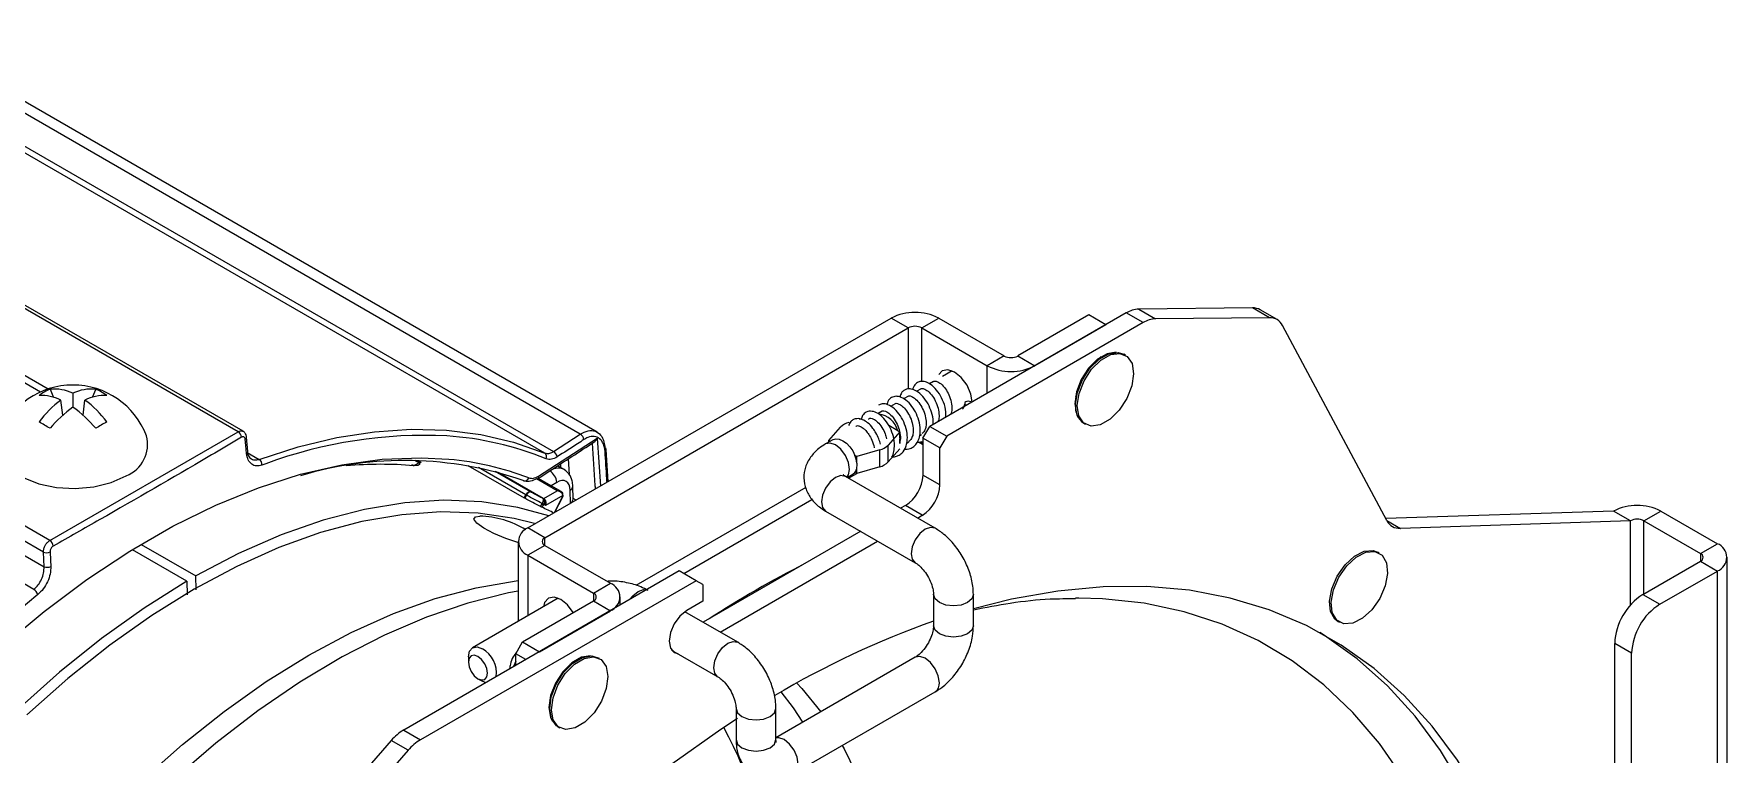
# Model space of a CAD drawing. Extents: x 16.5 to 113.1, y 4.4 to 84.5.
# Drawn here: x 30.79 to 36.09, y 65.28 to 67.53 of the extents above; entities that cross this region are included whole.
import ezdxf

# ---------------------------------------------------------------- set-up
doc = ezdxf.new("R2010")
doc.units = 0
doc.header["$MEASUREMENT"] = 0
doc.layers.add('OBJECT', color=7, linetype='CONTINUOUS')

msp = doc.modelspace()

# ---------------------------------------------------------------- linework, layer by layer
at = {"layer": 'OBJECT'}
for p, q in [((31.4296, 66.2868), (28.3007, 68.0931)), ((31.4448, 66.2882), (28.3394, 68.0809)), ((32.5543, 66.2857), (29.6306, 67.9735)), ((32.5014, 66.2793), (29.6342, 67.9346)), ((32.3902, 66.22), (29.6191, 67.8197)), ((29.6477, 67.8239), (32.4176, 66.2249)), ((30.8394, 65.9461), (27.7106, 67.7524)), ((30.819, 65.9096), (27.7793, 67.6643)), ((27.8418, 67.5839), (30.8212, 65.8639)), ((30.7893, 65.7927), (27.8061, 67.5149)), ((30.8096, 66.4111), (29.2736, 67.2978)), ((29.2842, 67.3159), (30.8345, 66.4209)), ((32.3375, 65.9855), (33.476, 66.6427)), ((33.529, 66.6121), (33.476, 66.6427)), ((33.5714, 66.6121), (33.6245, 66.6427)), ((34.2124, 66.6592), (33.5965, 66.3037)), ((33.6245, 66.6427), (33.8299, 66.5241)), ((34.095, 66.6527), (33.8723, 66.5241)), ((34.1481, 66.6221), (34.095, 66.6527)), ((34.2653, 66.6286), (34.2124, 66.6592)), ((34.6082, 66.6748), (34.2514, 66.6712)), ((34.2514, 66.6712), (34.3043, 66.6406)), ((34.6612, 66.6442), (34.3043, 66.6406)), ((34.6612, 66.6442), (34.6082, 66.6748)), ((34.6847, 66.6384), (34.6317, 66.669)), ((32.3906, 65.9548), (33.529, 66.6121)), ((33.529, 66.6121), (33.529, 66.4201)), ((33.5714, 66.6121), (33.7768, 66.4935)), ((33.5714, 66.4441), (33.5714, 66.6121)), ((34.2653, 66.6286), (33.6495, 66.2731)), ((34.1481, 66.6221), (33.9253, 66.4935)), ((35.029, 66.0084), (34.7021, 66.6198)), ((33.8299, 66.5241), (33.7768, 66.4935)), ((33.7768, 66.4077), (33.7768, 66.4935)), ((33.8723, 66.5241), (33.9253, 66.4935)), ((34.1188, 66.507), (34.116, 66.5086)), ((34.1191, 66.5113), (34.1216, 66.5094)), ((34.2095, 66.5268), (34.2042, 66.5299)), ((33.6082, 66.4438), (33.5954, 66.4364)), ((33.6664, 66.4774), (33.636, 66.4598)), ((30.8399, 66.42), (30.8508, 66.3945)), ((30.8798, 66.3386), (30.8738, 66.3856)), ((30.9116, 66.4075), (30.9116, 66.3638)), ((30.9434, 66.3386), (30.9495, 66.3856)), ((30.9834, 66.42), (30.9725, 66.3945)), ((33.4876, 66.3741), (33.4738, 66.3662)), ((33.5297, 66.3985), (33.5144, 66.3896)), ((33.567, 66.42), (33.5557, 66.4134)), ((34.0556, 66.3951), (34.0527, 66.3963)), ((34.0535, 66.4004), (34.0563, 66.3987)), ((33.3766, 66.3261), (33.3827, 66.3279)), ((33.4477, 66.3511), (33.4345, 66.3435)), ((33.7092, 66.3715), (33.712, 66.3703)), ((30.8394, 65.9461), (31.4296, 66.2868)), ((31.4601, 66.2252), (31.4559, 66.2697)), ((32.4176, 66.2249), (32.5014, 66.2793)), ((33.2801, 66.2598), (33.3169, 66.3011)), ((33.5025, 66.2865), (33.4662, 66.2451)), ((33.4964, 66.29), (33.4682, 66.3063)), ((33.4964, 66.29), (33.5025, 66.2865)), ((33.5025, 66.2664), (33.5025, 66.2865)), ((33.5659, 66.275), (33.5703, 66.2776)), ((33.5753, 66.2669), (33.5965, 66.3037)), ((33.5965, 66.3037), (33.6495, 66.2731)), ((33.6495, 66.2731), (33.6283, 66.2363)), ((34.0792, 66.3133), (34.0845, 66.3103)), ((31.4581, 66.2217), (31.4953, 66.2002)), ((32.3709, 66.1474), (32.5545, 66.2664)), ((32.5545, 66.2664), (32.5644, 66.1164)), ((32.5889, 66.1306), (32.5826, 66.2311)), ((33.293, 66.2618), (33.2701, 66.2486)), ((33.2848, 66.2571), (33.2801, 66.2598)), ((33.2801, 66.2544), (33.2801, 66.2598)), ((33.4398, 66.2299), (33.3681, 66.2089)), ((33.4398, 66.1768), (33.4398, 66.2299)), ((33.4662, 66.1921), (33.4662, 66.2451)), ((33.5025, 66.2334), (33.4662, 66.1921)), ((33.5025, 66.2507), (33.5025, 66.2535)), ((33.5245, 66.2511), (33.5309, 66.2548)), ((33.5583, 66.2563), (33.5753, 66.2465)), ((33.5714, 66.2487), (33.5714, 66.256)), ((33.6283, 66.2363), (33.5753, 66.2669)), ((33.5753, 66.2669), (33.5753, 66.151)), ((33.6283, 66.1204), (33.6283, 66.2363)), ((31.5157, 66.1863), (31.5041, 66.1821)), ((31.9791, 66.1801), (31.9959, 66.1889)), ((31.9959, 66.1889), (31.9829, 66.1964)), ((31.9931, 66.1962), (32.0029, 66.1905)), ((32.1491, 66.1814), (32.3258, 66.0794)), ((32.3313, 66.089), (32.1822, 66.175)), ((32.2333, 66.1628), (32.3439, 66.099)), ((32.4002, 66.1606), (32.4058, 66.1639)), ((32.4503, 66.1687), (32.4304, 66.1802)), ((32.441, 66.174), (32.4402, 66.1866)), ((32.4637, 66.2018), (32.4669, 66.1525)), ((33.3681, 66.2089), (33.362, 66.2124)), ((33.3681, 66.1888), (33.3681, 66.2089)), ((33.4398, 66.1768), (33.3681, 66.1559)), ((33.3681, 66.1559), (33.3681, 66.176)), ((32.3829, 66.0781), (32.2386, 66.1614)), ((32.2442, 66.1598), (32.3852, 66.0784)), ((32.429, 66.1016), (32.3644, 66.1388)), ((32.4415, 66.0994), (32.3826, 66.1334)), ((32.4275, 66.1281), (32.41, 66.1175)), ((32.479, 66.0766), (32.4782, 66.1156)), ((33.2078, 66.1123), (32.6757, 65.8051)), ((33.3326, 66.1465), (33.3319, 66.1469)), ((33.6136, 65.9843), (33.3326, 66.1465)), ((33.3379, 66.1434), (33.3555, 66.1536)), ((33.3423, 66.1409), (33.3682, 66.1559)), ((33.3555, 66.1536), (33.362, 66.1594)), ((33.3681, 66.1559), (33.362, 66.1594)), ((33.6283, 66.1204), (33.5753, 66.151)), ((32.3258, 66.0794), (32.3312, 66.0889)), ((32.3334, 66.0877), (32.3279, 66.0782)), ((32.3312, 66.0889), (32.3313, 66.089)), ((32.3334, 66.0878), (32.3334, 66.0877)), ((32.3769, 66.0521), (32.3821, 66.061)), ((32.386, 66.0587), (32.381, 66.05)), ((32.3821, 66.061), (32.3823, 66.0614)), ((32.3847, 66.077), (32.3829, 66.0781)), ((32.3852, 66.0784), (32.387, 66.0773)), ((32.3864, 66.0594), (32.386, 66.0587)), ((32.387, 66.0773), (32.429, 66.1016)), ((32.387, 66.0773), (32.3883, 66.0765)), ((32.4466, 66.0873), (32.3923, 66.0559)), ((32.4206, 66.0334), (32.445, 66.0811)), ((32.4221, 66.0343), (32.4459, 66.0808)), ((32.4708, 66.0624), (32.4699, 66.1036)), ((32.4745, 66.0645), (32.4737, 66.065)), ((32.4882, 66.0724), (32.479, 66.0777)), ((32.8255, 65.8426), (33.2274, 66.0746)), ((33.2701, 66.0383), (33.5511, 65.876)), ((33.5202, 66.0554), (33.5052, 66.0468)), ((33.5731, 66.0249), (33.5202, 66.0554)), ((33.5582, 66.0162), (33.5731, 66.0249)), ((35.7391, 66.0381), (35.0255, 66.0148)), ((35.029, 66.0084), (35.0712, 65.984)), ((35.792, 66.0075), (35.0712, 65.984)), ((35.792, 66.0075), (35.7391, 66.0381)), ((35.792, 65.7439), (35.792, 66.0075)), ((35.8344, 66.0075), (35.8874, 66.0381)), ((35.8344, 66.0075), (36.0113, 65.9054)), ((35.8344, 65.7788), (35.8344, 66.0075)), ((35.8874, 66.0381), (36.0643, 65.936)), ((32.3906, 65.9548), (32.3375, 65.9855)), ((32.3906, 65.9304), (32.3906, 65.9548)), ((33.3802, 65.9747), (32.8865, 65.6896)), ((30.8212, 65.8639), (30.819, 65.9096)), ((31.2687, 65.8184), (31.098, 65.917)), ((31.1258, 65.9336), (31.297, 65.8348)), ((32.3068, 65.9426), (32.3068, 65.6925)), ((32.3906, 65.9304), (32.3375, 65.8997)), ((32.3375, 65.8997), (32.5429, 65.7812)), ((32.3375, 65.8997), (32.3375, 65.7102)), ((32.3906, 65.9304), (32.596, 65.8118)), ((32.9395, 65.6591), (33.4332, 65.9441)), ((34.9861, 65.9142), (34.9998, 65.9091)), ((35.0051, 65.9061), (34.9998, 65.9091)), ((36.0113, 65.9054), (36.0643, 65.936)), ((36.0113, 65.9054), (36.0113, 65.8809)), ((32.8116, 65.8505), (31.9483, 65.3521)), ((32.8646, 65.82), (32.8116, 65.8505)), ((35.831, 65.7768), (36.0113, 65.8809)), ((35.8839, 65.7463), (36.0643, 65.8503)), ((36.0113, 65.8809), (36.0643, 65.8503)), ((36.0643, 62.2576), (36.0643, 65.8503)), ((36.095, 62.3004), (36.095, 65.8932)), ((31.2687, 65.8184), (31.27, 65.7759)), ((31.2983, 65.7917), (31.297, 65.8348)), ((32.8646, 65.82), (32.0013, 65.3216)), ((32.5429, 65.7812), (32.596, 65.8118)), ((32.8858, 65.8077), (32.8646, 65.82)), ((32.8858, 65.8077), (32.8858, 65.7555)), ((32.4325, 65.765), (32.1638, 65.6099)), ((32.3202, 65.6281), (32.5429, 65.7567)), ((32.5429, 65.7812), (32.5429, 65.7567)), ((32.5429, 65.7567), (32.596, 65.726)), ((32.6267, 65.7438), (32.6267, 65.7689)), ((32.8858, 65.7555), (32.8349, 65.7261)), ((33.6083, 65.777), (33.6083, 65.679)), ((33.7333, 65.679), (33.7333, 65.777)), ((34.0641, 65.7653), (34.0528, 65.7653)), ((35.831, 65.7768), (35.8839, 65.7463)), ((32.3732, 65.5975), (32.596, 65.726)), ((32.9949, 65.6271), (32.8294, 65.7226)), ((34.8748, 65.6926), (34.8801, 65.6896)), ((32.1508, 65.5813), (32.1508, 65.565)), ((32.299, 65.5913), (32.3202, 65.6281)), ((32.3308, 65.573), (32.299, 65.5913)), ((32.299, 65.5546), (32.299, 65.5913)), ((32.3202, 65.6281), (32.3732, 65.5975)), ((32.562, 65.5757), (32.5566, 65.5787)), ((32.7875, 65.6025), (32.9324, 65.5188)), ((33.5511, 65.5801), (33.1146, 65.328)), ((35.7956, 65.5932), (35.7426, 65.6237)), ((35.7426, 65.1383), (35.7426, 65.6237)), ((35.7956, 65.1077), (35.7956, 65.5932)), ((32.299, 65.5682), (32.2925, 65.5509)), ((32.4713, 65.5559), (32.4684, 65.5575)), ((32.4716, 65.5602), (32.474, 65.5583)), ((32.1809, 65.5129), (32.195, 65.5048)), ((32.205, 65.5003), (32.195, 65.5048)), ((32.4081, 65.444), (32.4052, 65.4452)), ((32.4059, 65.4493), (32.4088, 65.4476)), ((32.9896, 65.4199), (32.9896, 65.3219)), ((33.1146, 65.3219), (33.1146, 65.4199)), ((33.1717, 65.2167), (33.6136, 65.4718)), ((31.9093, 65.3192), (31.5525, 64.9108)), ((31.9623, 65.2886), (31.9093, 65.3192)), ((31.9483, 65.3521), (32.0013, 65.3216)), ((32.4317, 65.3622), (32.437, 65.3592)), ((31.9623, 65.2886), (31.6054, 64.8802))]:
    msp.add_line(p, q, dxfattribs=at)
at = {"layer": 'OBJECT', "flags": 128}
for points in [[(34.1808, 66.5357), (34.1807, 66.5357), (34.1524, 66.5313), (34.1223, 66.5139), (34.0941, 66.4857), (34.071, 66.4501), (34.056, 66.4113), (34.0508, 66.3741), (34.056, 66.3429), (34.0624, 66.3307)], [(34.0533, 66.3718), (34.059, 66.41), (34.0747, 66.4495), (34.0985, 66.4857), (34.1274, 66.5141), (34.1581, 66.5314), (34.1868, 66.5354), (34.2042, 66.5299)], [(33.7294, 66.3804), (33.7253, 66.4047), (33.7133, 66.4323), (33.6954, 66.4564), (33.6743, 66.4735), (33.6532, 66.4808), (33.6353, 66.4773), (33.6246, 66.466)], [(34.0587, 66.3688), (34.0644, 66.4069), (34.08, 66.4464), (34.1038, 66.4826), (34.1328, 66.511), (34.1635, 66.5283), (34.1922, 66.5323), (34.2154, 66.5227), (34.2305, 66.5004), (34.2354, 66.4683), (34.2297, 66.4302), (34.214, 66.3906), (34.1903, 66.3545), (34.1613, 66.326), (34.1306, 66.3088), (34.1019, 66.3047), (34.0786, 66.3144), (34.0636, 66.3366), (34.0587, 66.3688)], [(34.1364, 66.5204), (34.1326, 66.5202), (34.1307, 66.52)], [(33.7268, 66.3789), (33.7248, 66.3805), (33.7212, 66.3818), (33.717, 66.3823), (33.7128, 66.3818), (33.7092, 66.3805), (33.7069, 66.3784), (33.706, 66.376), (33.7069, 66.3735), (33.7092, 66.3715), (33.7092, 66.3715)], [(34.051, 66.3819), (34.0518, 66.3802), (34.0535, 66.3768)], [(30.6811, 66.2744), (30.6785, 66.2664), (30.6767, 66.2323), (30.6896, 66.199), (30.7165, 66.1685), (30.7556, 66.1429), (30.8045, 66.1237), (30.8602, 66.1122), (30.9191, 66.1089), (30.9775, 66.1143), (31.0318, 66.1279), (31.0785, 66.1488)], [(31.4953, 66.2002), (31.6179, 66.2396), (31.7384, 66.2685), (31.8563, 66.2869), (31.9712, 66.2947), (32.0825, 66.2919), (32.1897, 66.2784), (32.2924, 66.2544), (32.3902, 66.22)], [(31.4559, 66.2188), (31.4535, 66.244), (31.4517, 66.2633)], [(33.3013, 66.2455), (33.2844, 66.2514), (33.2701, 66.2486), (33.2701, 66.2486)], [(33.293, 66.2618), (33.2936, 66.2621), (33.3026, 66.2647), (33.3131, 66.2635), (33.3243, 66.2587), (33.3355, 66.2506), (33.3459, 66.2397), (33.355, 66.2267), (33.362, 66.2124)], [(33.3371, 66.1439), (33.3421, 66.1513), (33.3455, 66.1689), (33.3421, 66.1904), (33.3326, 66.2125), (33.3182, 66.2318), (33.3013, 66.2455)], [(29.9749, 64.777), (30.0818, 64.9339), (30.1945, 65.0849), (30.3122, 65.2292), (30.4345, 65.3659), (30.5607, 65.4944), (30.69, 65.6139), (30.8218, 65.7239), (30.9553, 65.8237), (31.09, 65.9128), (31.225, 65.9907), (31.3597, 66.0571), (31.4933, 66.1115), (31.6251, 66.1537), (31.7544, 66.1835), (31.8805, 66.2007), (32.0028, 66.2051), (32.09, 66.2003)], [(33.3013, 66.1434), (33.2844, 66.1298), (33.2701, 66.1104), (33.2605, 66.0883), (33.2571, 66.0669), (33.2605, 66.0493), (33.2701, 66.0383), (33.2701, 66.0383)], [(33.3319, 66.1469), (33.3182, 66.1493), (33.3013, 66.1434)], [(32.4025, 66.023), (32.3058, 66.0497), (32.1926, 66.0674), (32.0743, 66.0723), (31.9516, 66.0642), (31.8253, 66.0434), (31.6959, 66.0098), (31.5643, 65.9636), (31.431, 65.9052), (31.297, 65.8348)], [(32.3334, 66.0877), (32.3331, 66.0878), (32.3328, 66.088), (32.3325, 66.0882), (32.3323, 66.0883), (32.332, 66.0885), (32.3317, 66.0886), (32.3315, 66.0887), (32.3312, 66.0889)], [(32.3821, 66.061), (32.3826, 66.0606), (32.3832, 66.0603), (32.3837, 66.06), (32.3843, 66.0597), (32.3848, 66.0594), (32.3852, 66.0591), (32.3856, 66.0589), (32.386, 66.0587)], [(32.3579, 65.9994), (32.2943, 66.0152), (32.1816, 66.0319), (32.064, 66.0358), (31.942, 66.0268), (31.8165, 66.0051), (31.6879, 65.9706), (31.5572, 65.9237), (31.425, 65.8646), (31.2921, 65.7936), (31.1591, 65.7111), (31.0269, 65.6176), (30.8962, 65.5136), (30.7677, 65.3996)], [(32.3058, 65.94), (32.2682, 65.9523), (32.231, 65.9679), (32.1992, 65.9847), (32.1772, 66.0004), (32.168, 66.0128), (32.1728, 66.0203), (32.1869, 66.0221)], [(33.5824, 65.9812), (33.5655, 65.9675), (33.5511, 65.9482), (33.5416, 65.9261), (33.5382, 65.9046), (33.5416, 65.887), (33.5511, 65.876), (33.5514, 65.8759)], [(33.6136, 65.9843), (33.5993, 65.987), (33.5824, 65.9812)], [(30.84, 65.9103), (30.8413, 65.8845), (30.8423, 65.8646)], [(34.8748, 65.6926), (34.8662, 65.6992), (34.8525, 65.723), (34.8491, 65.7562), (34.8563, 65.7948), (34.8732, 65.8342), (34.8979, 65.8695), (34.9273, 65.8965), (34.958, 65.9121), (34.9861, 65.9142)], [(34.9914, 65.9111), (35.0137, 65.8995), (35.0274, 65.8757), (35.0309, 65.8425), (35.0237, 65.8039), (35.0067, 65.7645), (34.982, 65.7292), (34.9526, 65.7021), (34.922, 65.6866), (34.8938, 65.6845), (34.8716, 65.6961), (34.8579, 65.7199), (34.8544, 65.7532), (34.8616, 65.7918), (34.8785, 65.8311), (34.9032, 65.8664), (34.9327, 65.8935), (34.9633, 65.909), (34.9914, 65.9111)], [(31.2687, 65.8184), (31.1347, 65.7341), (31.0015, 65.6387), (30.8698, 65.5329), (30.7405, 65.4171)], [(30.761, 64.7979), (30.8786, 64.9376), (31.0006, 65.0694), (31.1262, 65.1927), (31.2547, 65.3066), (31.3854, 65.4106), (31.5176, 65.5042), (31.6505, 65.5867), (31.7835, 65.6577), (31.9157, 65.7168), (32.0464, 65.7637), (32.1749, 65.7981), (32.3005, 65.8199), (32.3068, 65.8206)], [(32.6826, 65.7862), (32.6995, 65.7921), (32.7091, 65.7913)], [(35.5551, 64.0744), (35.5503, 64.2489), (35.5357, 64.4172), (35.5114, 64.5784), (35.4775, 64.7319), (35.4342, 64.8772), (35.3817, 65.0136), (35.32, 65.1406), (35.2496, 65.2577), (35.1707, 65.3644), (35.0835, 65.4603), (34.9885, 65.5449), (34.8861, 65.618), (34.7765, 65.6793), (34.6604, 65.7285), (34.5381, 65.7653), (34.4102, 65.7898), (34.2771, 65.8017), (34.1394, 65.801), (33.9976, 65.7877), (33.8524, 65.7619), (33.7333, 65.7321)], [(32.3068, 65.7872), (32.2767, 65.7815), (32.1491, 65.7498), (32.0193, 65.7057), (31.8878, 65.6495), (31.7554, 65.5816), (31.6228, 65.5022), (31.4908, 65.4119), (31.36, 65.311), (31.2312, 65.2003), (31.1051, 65.0801), (30.9823, 64.9513), (30.8636, 64.8146), (30.7496, 64.6706)], [(32.4794, 65.72), (32.4615, 65.7441), (32.4404, 65.7611), (32.4193, 65.7685), (32.4014, 65.765), (32.3895, 65.7512), (32.3858, 65.7381)], [(32.6561, 65.7608), (32.6657, 65.7726), (32.6826, 65.7862)], [(33.715, 65.7515), (33.6947, 65.7437), (33.6708, 65.741), (33.6469, 65.7437), (33.6266, 65.7515), (33.613, 65.7632), (33.6083, 65.777), (33.6083, 65.7773)], [(33.7333, 65.777), (33.7285, 65.7632), (33.715, 65.7515)], [(35.0808, 65.2009), (35.0058, 65.3095), (34.9224, 65.4074), (34.831, 65.4941), (34.732, 65.5693), (34.6258, 65.6327), (34.5128, 65.6839), (34.3935, 65.7228), (34.2684, 65.7493), (34.138, 65.7631), (34.0641, 65.7653)], [(32.8349, 65.7261), (32.8138, 65.709), (32.7959, 65.6849), (32.7839, 65.6573), (32.7797, 65.6305), (32.7839, 65.6086), (32.7959, 65.5948), (32.8068, 65.5914)], [(33.715, 65.6535), (33.6947, 65.6457), (33.6708, 65.643), (33.6469, 65.6457), (33.6266, 65.6535), (33.613, 65.6652), (33.6083, 65.679)], [(33.7333, 65.679), (33.7285, 65.6652), (33.715, 65.6535)], [(35.5022, 64.1049), (35.4973, 64.2795), (35.4827, 64.4477), (35.4584, 64.6089), (35.4246, 64.7625), (35.3813, 64.9078), (35.3287, 65.0442), (35.2671, 65.1712), (35.1967, 65.2883), (35.1177, 65.395), (35.0306, 65.4908), (34.9356, 65.5755), (34.8331, 65.6486), (34.819, 65.6574)], [(32.1508, 65.5813), (32.1542, 65.5989), (32.1638, 65.6099), (32.1781, 65.6127), (32.195, 65.6068)], [(32.1809, 65.5823), (32.1694, 65.5863), (32.1596, 65.5844), (32.1531, 65.5769), (32.1508, 65.565), (32.1531, 65.5504), (32.1596, 65.5354), (32.1694, 65.5222), (32.1809, 65.5129), (32.1924, 65.5089), (32.2021, 65.5108), (32.2087, 65.5183), (32.211, 65.5303), (32.2087, 65.5449), (32.2021, 65.5599), (32.1924, 65.5731), (32.1809, 65.5823)], [(32.5332, 65.5846), (32.5331, 65.5846), (32.5049, 65.5802), (32.4748, 65.5628), (32.4465, 65.5346), (32.4235, 65.499), (32.4084, 65.4602), (32.4032, 65.423), (32.4084, 65.3918), (32.4149, 65.3796)], [(32.4107, 65.4559), (32.4257, 65.4955), (32.4489, 65.532), (32.4776, 65.5612), (32.5083, 65.5794), (32.5373, 65.5845), (32.5566, 65.5787)], [(32.416, 65.4528), (32.431, 65.4924), (32.4542, 65.529), (32.4829, 65.5581), (32.5136, 65.5763), (32.5426, 65.5814), (32.5664, 65.5727), (32.5821, 65.5513), (32.5879, 65.5198), (32.5829, 65.482), (32.568, 65.4424), (32.5447, 65.4059), (32.516, 65.3767), (32.4853, 65.3585), (32.4563, 65.3534), (32.4326, 65.3621), (32.4168, 65.3835), (32.4111, 65.415), (32.416, 65.4528)], [(32.9319, 65.5191), (32.9228, 65.5298), (32.9195, 65.5474), (32.9228, 65.5689), (32.9324, 65.591), (32.9468, 65.6103), (32.9637, 65.624)], [(32.9637, 65.624), (32.9806, 65.6299), (32.9949, 65.6271), (32.9949, 65.6271)], [(33.6266, 65.5004), (33.6232, 65.5219), (33.6136, 65.544), (33.5993, 65.5633), (33.5824, 65.577), (33.5655, 65.5829), (33.5511, 65.5801)], [(32.4888, 65.5693), (32.485, 65.5691), (32.4832, 65.5689)], [(33.1797, 65.4992), (33.1958, 65.4817), (33.2547, 65.409)], [(32.4035, 65.4308), (32.4042, 65.4291), (32.4059, 65.4257)], [(32.4317, 65.3622), (32.4272, 65.3652), (32.4115, 65.3866), (32.4058, 65.4181), (32.4107, 65.4559)], [(32.9896, 65.4198), (32.9943, 65.406), (33.0079, 65.3943), (33.0281, 65.3865), (33.0521, 65.3838), (33.076, 65.3865), (33.0962, 65.3943)], [(33.0962, 65.3943), (33.1098, 65.406), (33.1146, 65.4199), (33.1146, 65.4199)], [(33.1989, 65.3768), (33.1692, 65.4215), (33.1314, 65.4718)], [(32.9943, 65.3881), (32.9414, 65.3533), (32.7886, 65.2455), (32.6373, 65.1273), (32.4879, 64.9992), (32.3412, 64.8618), (32.1976, 64.7156), (32.0578, 64.5612), (31.9224, 64.3992), (31.7918, 64.2302), (31.6666, 64.055), (31.5473, 63.8743), (31.4344, 63.6887), (31.3284, 63.499), (31.2296, 63.3061), (31.1385, 63.1106), (31.0554, 62.9133), (31.015, 62.8089)], [(32.9896, 65.3219), (32.9943, 65.3081), (33.0079, 65.2964), (33.0281, 65.2885), (33.0521, 65.2858), (33.076, 65.2885), (33.0962, 65.2964)], [(33.0962, 65.2964), (33.1098, 65.3081), (33.1146, 65.3219)], [(33.1846, 65.2453), (33.1813, 65.2668), (33.1717, 65.2889), (33.1574, 65.3082), (33.1404, 65.3219), (33.1235, 65.3277), (33.1146, 65.3271)], [(33.3224, 65.3037), (33.3282, 65.2934), (33.3811, 65.1838)]]:
    msp.add_lwpolyline(points, dxfattribs=at)
at = {"layer": 'OBJECT'}
for centre, radius, start, end in [((33.5502, 66.4994), 0.1614, 62.6095, 117.3904), ((34.255, 66.5902), 0.0811, 92.6071, 121.7324), ((34.308, 66.5596), 0.0811, 92.6071, 121.7324), ((34.6094, 66.6292), 0.0456, 60.6111, 91.4476), ((34.6625, 66.5999), 0.0443, 26.6801, 91.7361), ((33.5502, 66.5711), 0.0461, 62.6086, 117.3907), ((33.8511, 66.6368), 0.1614, 242.6099, 297.3904), ((33.8511, 66.565), 0.0461, 242.6102, 297.3905), ((30.9116, 66.1866), 0.2466, 20.836, 159.164), ((30.9045, 66.2684), 0.1648, 113.0754, 126.9192), ((30.8118, 66.2618), 0.1385, 63.413, 92.5895), ((31.0587, 66.1326), 0.3134, 126.1634, 143.8838), ((30.8533, 66.2845), 0.1361, 64.6062, 95.6227), ((30.97, 66.2845), 0.1361, 84.3777, 115.3936), ((31.0115, 66.2618), 0.1385, 87.4108, 116.5871), ((30.7646, 66.1326), 0.3134, 36.1158, 53.8368), ((30.9188, 66.2684), 0.1648, 53.0803, 66.9251), ((31.1288, 66.0569), 0.3759, 125.285, 140.2134), ((30.6945, 66.0569), 0.3759, 39.7863, 54.715), ((33.4259, 66.2697), 0.0733, 16.0802, 81.5217), ((34.1129, 66.3632), 0.0602, 171.7824, 235.9577), ((30.1814, 65.1965), 1.2829, 59.1156, 60.8897), ((31.6415, 65.1971), 1.2822, 119.1098, 120.8848), ((31.0402, 66.2471), 0.1055, 291.2818, 14.977), ((31.4174, 66.2673), 0.0231, 5.7976, 57.9505), ((31.4486, 66.2699), 0.00726, 294.6443, 358.0469), ((32.0124, 64.8477), 1.4277, 87.1432, 110.3564), ((32.0177, 65.2811), 0.9947, 67.7454, 86.2068), ((32.4905, 66.26), 0.0221, 5.4435, 60.6989), ((33.3568, 66.2619), 0.0559, 104.452, 135.5426), ((31.4528, 66.2254), 0.00725, 294.6467, 358.2705), ((32.3819, 66.2084), 0.0143, 332.1235, 54.133), ((32.4067, 66.2056), 0.0222, 5.4953, 60.5743), ((32.5758, 66.2299), 0.00703, 10.3743, 68.6756), ((32.5758, 66.2312), 0.00689, 297.337, 359.2497), ((33.4261, 66.2841), 0.0559, 284.1507, 315.8439), ((31.4841, 66.1836), 0.02, 355.7047, 55.9971), ((31.9505, 65.0629), 1.1338, 70.8646, 106.6938), ((32.002, 66.1788), 0.0118, 85.5243, 121.0877), ((31.9998, 65.2408), 0.9637, 69.3201, 84.63), ((32.3823, 66.1252), 0.0453, 3.6935, 58.7662), ((33.2809, 66.1789), 0.0878, 6.4844, 22.4473), ((33.3345, 66.1789), 0.0338, 324.6764, 354.9747), ((33.4261, 66.231), 0.0559, 284.1507, 315.8439), ((32.3274, 66.1462), 0.0133, 246.7724, 343.3903), ((32.3647, 66.1447), 0.00598, 271.9933, 302.4438), ((32.3629, 66.1461), 0.00815, 307.9739, 8.7653), ((32.4636, 66.1168), 0.0146, 295.4157, 355.2652), ((33.4556, 66.1564), 0.1199, 302.6055, 357.3945), ((33.5085, 66.1258), 0.1199, 302.6055, 357.3945), ((32.1383, 65.7373), 0.4011, 60.9005, 61.2472), ((32.1002, 65.4978), 0.6303, 62.9993, 63.4115), ((32.3837, 66.0806), 0.00262, 250.9494, 304.7994), ((32.3855, 66.0799), 0.00297, 254.6343, 300.8701), ((32.0299, 65.2599), 0.8745, 65.524, 65.9743), ((32.3847, 66.0717), 0.00428, 56.2445, 70.1307), ((32.3841, 66.0728), 0.0039, 50.2801, 56.7921), ((32.4326, 66.0877), 0.014, 331.8184, 358.3187), ((32.4457, 66.0821), 0.00131, 234.3423, 276.5822), ((32.4456, 66.0896), 0.00251, 294.354, 354.2925), ((35.8132, 65.8949), 0.1612, 62.6097, 117.3901), ((32.1815, 65.7422), 0.28, 57.8479, 88.9009), ((32.0333, 65.2689), 0.855, 63.1327, 66.0036), ((35.0687, 66.0284), 0.0445, 206.7376, 273.2519), ((35.8132, 65.9666), 0.0461, 62.6105, 117.3889), ((32.3538, 65.9426), 0.0458, 110.7833, 249.2171), ((32.3952, 65.9426), 0.0131, 110.7834, 249.2186), ((30.8287, 65.9334), 0.0257, 247.7139, 295.9531), ((30.8264, 65.9265), 0.0236, 5.5171, 56.443), ((36.0066, 65.8932), 0.0131, 290.7833, 69.2148), ((36.048, 65.8932), 0.0458, 290.7831, 69.2164), ((30.831, 65.8877), 0.0257, 247.7124, 295.9419), ((34.8107, 62.7454), 3.5161, 117.1726, 122.822), ((30.7743, 65.7683), 0.0286, 16.8244, 58.3205), ((32.5797, 65.7689), 0.0458, 290.7832, 69.2161), ((33.3931, 62.5911), 4.1064, 129.1291, 147.9832), ((32.5383, 65.7689), 0.0131, 290.783, 69.215), ((35.9345, 65.615), 0.1921, 122.6054, 177.3945), ((35.9875, 65.5844), 0.1921, 122.6054, 177.3945), ((34.5238, 63.0904), 2.7588, 109.3824, 120.8133), ((32.15, 65.5304), 0.0887, 352.9374, 59.5266), ((33.5974, 65.4964), 0.0294, 303.3971, 7.9179), ((32.0291, 65.217), 0.1575, 120.8912, 139.5446), ((32.0821, 65.1865), 0.1575, 120.8912, 139.5446), ((31.7765, 64.7205), 1.3372, 5.6441, 28.5579)]:
    msp.add_arc(centre, radius, start, end, dxfattribs=at)
for centre, major_axis, ratio, start_param, end_param in [((33.5924, 66.3625), (0.0869, 0.1136), 0.226147, 2.727678, 2.980829), ((31.0678, 63.8687), (1.3258, 2.1788), 0.592177, 0.283884, 0.410956), ((32.4068, 66.0899), (0.0428, 0.0792), 0.577067, 6.238356, 7.052054), ((33.1905, 66.1305), (0.1784, 0.0563), 0.261001, 6.074386, 6.327538), ((32.4285, 66.0785), (0.0278, 0.0532), 0.576676, 5.473061, 7.043858), ((31.3785, 63.6897), (4.3981, -2.5392), 0.50212, 1.633163, 1.644125), ((31.3561, 63.7027), (4.4154, -2.5492), 0.50212, 1.627839, 1.638751), ((31.3573, 63.702), (4.4229, -2.5535), 0.504205, 1.629557, 1.638226), ((32.429, 66.0893), (0.0175, 0.0038), 0.675911, 6.13745, 7.708247), ((32.429, 66.0893), (0.0175, -0.0038), 0.675911, 0.145735, 1.716531)]:
    msp.add_ellipse(centre, major_axis=major_axis, ratio=ratio, start_param=start_param, end_param=end_param, dxfattribs=at)
for points, knots in [([(33.6463, 66.3324), (33.6468, 66.338), (33.6479, 66.3529), (33.6407, 66.3792), (33.627, 66.4067), (33.6093, 66.4282), (33.5913, 66.4406), (33.5771, 66.4448), (33.5651, 66.4442), (33.5549, 66.4398), (33.5479, 66.4317), (33.544, 66.4245), (33.5436, 66.4198), (33.5434, 66.4185)], [0, 0, 0, 0, 0.082679, 0.218454, 0.348276, 0.485174, 0.607998, 0.706695, 0.768579, 0.842476, 0.914258, 0.975604, 1, 1, 1, 1]), ([(33.6082, 66.4438), (33.6095, 66.445), (33.6118, 66.4471), (33.6251, 66.4425), (33.6389, 66.4309), (33.6518, 66.4129), (33.6619, 66.3909), (33.6665, 66.3684), (33.6663, 66.3512), (33.6636, 66.3441), (33.6628, 66.3419)], [0, 0, 0, 0, 0.168677, 0.29149, 0.426385, 0.557304, 0.684795, 0.822245, 0.945297, 1, 1, 1, 1]), ([(33.477, 66.2081), (33.4802, 66.208), (33.4875, 66.2077), (33.4985, 66.2119), (33.5118, 66.2211), (33.5216, 66.2365), (33.5267, 66.2575), (33.5264, 66.282), (33.519, 66.3108), (33.5048, 66.3381), (33.4864, 66.36), (33.4664, 66.3725), (33.4491, 66.3762), (33.4396, 66.3716), (33.4357, 66.3697)], [0, 0, 0, 0, 0.040911, 0.093906, 0.154373, 0.252983, 0.323507, 0.417968, 0.525358, 0.627619, 0.733519, 0.842131, 0.935549, 1, 1, 1, 1]), ([(33.5165, 66.2314), (33.5228, 66.2317), (33.5338, 66.2321), (33.5465, 66.2401), (33.5564, 66.2504), (33.5639, 66.2654), (33.5678, 66.2873), (33.5654, 66.3143), (33.5556, 66.3427), (33.5407, 66.3677), (33.5223, 66.3869), (33.5038, 66.3969), (33.4872, 66.3989), (33.4719, 66.392), (33.4637, 66.3819), (33.4631, 66.3737), (33.463, 66.3719)], [0, 0, 0, 0, 0.071121, 0.124139, 0.17034, 0.237797, 0.31083, 0.404319, 0.493345, 0.579472, 0.671251, 0.761493, 0.831558, 0.898864, 0.977494, 1, 1, 1, 1]), ([(33.4876, 66.3741), (33.488, 66.3746), (33.4894, 66.3763), (33.494, 66.3762), (33.5053, 66.3714), (33.5179, 66.3606), (33.5305, 66.3431), (33.5406, 66.321), (33.5453, 66.2986), (33.5448, 66.2788), (33.5392, 66.2644), (33.534, 66.2577), (33.53, 66.2563), (33.5295, 66.2561)], [0, 0, 0, 0, 0.038395, 0.150988, 0.238371, 0.338698, 0.453621, 0.56673, 0.679669, 0.78276, 0.883872, 0.985141, 1, 1, 1, 1]), ([(33.6062, 66.3092), (33.6066, 66.3123), (33.6081, 66.3243), (33.603, 66.3474), (33.5916, 66.3747), (33.5752, 66.3984), (33.5565, 66.4143), (33.5392, 66.4215), (33.5252, 66.4213), (33.5145, 66.4161), (33.5064, 66.4081), (33.5045, 66.4001), (33.5035, 66.3955)], [0, 0, 0, 0, 0.0470424, 0.1816439, 0.305798, 0.4360124, 0.570973, 0.6842391, 0.7843005, 0.8452992, 0.9102654, 1, 1, 1, 1]), ([(33.5297, 66.3985), (33.5302, 66.3987), (33.5317, 66.3996), (33.5396, 66.3981), (33.5525, 66.3896), (33.5659, 66.3743), (33.5774, 66.3536), (33.5844, 66.3311), (33.5859, 66.3113), (33.5831, 66.2949), (33.5778, 66.2846), (33.5731, 66.2818), (33.5714, 66.2809)], [0, 0, 0, 0, 0.0474257, 0.1594416, 0.2685236, 0.3875723, 0.5086528, 0.6299283, 0.739568, 0.8302668, 0.9421647, 1, 1, 1, 1]), ([(33.567, 66.42), (33.567, 66.42), (33.5679, 66.422), (33.5694, 66.4218), (33.5749, 66.4232), (33.5875, 66.4174), (33.6018, 66.4038), (33.6146, 66.3838), (33.6236, 66.3604), (33.6262, 66.3392), (33.6252, 66.3246), (33.6229, 66.3198), (33.6223, 66.3185)], [0, 0, 0, 0, 0.002329, 0.097258, 0.208693, 0.338406, 0.470167, 0.601596, 0.734217, 0.867231, 0.965559, 1, 1, 1, 1]), ([(33.706, 66.3762), (33.7052, 66.3713), (33.7039, 66.3638), (33.7005, 66.3591), (33.6993, 66.3574)], [0, 0, 0, 0, 0.648079, 1, 1, 1, 1]), ([(33.4417, 66.2473), (33.4403, 66.253), (33.4373, 66.2655), (33.4286, 66.2825), (33.417, 66.3003), (33.4026, 66.3153), (33.3854, 66.3258), (33.3703, 66.3289), (33.3575, 66.3257), (33.3474, 66.3184), (33.3442, 66.3108), (33.3423, 66.3063)], [0, 0, 0, 0, 0.094941, 0.207649, 0.301856, 0.44796, 0.57661, 0.719621, 0.803439, 0.884439, 1, 1, 1, 1]), ([(33.477, 66.2081), (33.4778, 66.2093), (33.482, 66.2156), (33.4855, 66.2299), (33.4865, 66.2523), (33.4816, 66.2788), (33.4696, 66.3061), (33.4534, 66.329), (33.4346, 66.3448), (33.419, 66.351), (33.4066, 66.3513), (33.3953, 66.348), (33.3853, 66.339), (33.3828, 66.3295), (33.3817, 66.3252)], [0, 0, 0, 0, 0.020266, 0.106098, 0.192517, 0.301424, 0.411153, 0.522675, 0.629421, 0.734874, 0.787171, 0.837997, 0.926047, 1, 1, 1, 1]), ([(33.4043, 66.3246), (33.4052, 66.326), (33.407, 66.3289), (33.4107, 66.3297), (33.4207, 66.327), (33.4335, 66.3177), (33.4466, 66.3012), (33.4569, 66.2823), (33.4597, 66.27), (33.4609, 66.265)], [0, 0, 0, 0, 0.134188, 0.281698, 0.404486, 0.562548, 0.732931, 0.89151, 1, 1, 1, 1]), ([(33.4477, 66.351), (33.4483, 66.3516), (33.4498, 66.353), (33.4566, 66.3521), (33.4687, 66.3454), (33.4822, 66.3318), (33.4947, 66.3112), (33.503, 66.2878), (33.5056, 66.2651), (33.5026, 66.2538), (33.5013, 66.2486)], [0, 0, 0, 0, 0.079316, 0.197895, 0.308308, 0.449613, 0.593592, 0.73333, 0.876895, 1, 1, 1, 1]), ([(31.4403, 66.2696), (31.4333, 66.2655), (31.3984, 66.2448), (31.2514, 66.1582), (31.062, 66.0485), (30.8987, 65.9563), (30.8499, 65.9287)], [0, 0, 0, 0, 0.035928, 0.179639, 0.754501, 1, 1, 1, 1]), ([(31.4296, 66.2868), (31.4319, 66.2879), (31.4367, 66.29), (31.4419, 66.29), (31.4441, 66.2883), (31.4446, 66.2878)], [0, 0, 0, 0, 0.428342, 0.856681, 1, 1, 1, 1]), ([(31.4517, 66.2633), (31.4514, 66.2647), (31.4509, 66.2674), (31.4487, 66.27), (31.4458, 66.2712), (31.4428, 66.2709), (31.441, 66.2699), (31.4403, 66.2696)], [0, 0, 0, 0, 0.219082, 0.438182, 0.656825, 0.874764, 1, 1, 1, 1]), ([(31.4557, 66.2697), (31.4557, 66.2701), (31.4559, 66.2736), (31.4534, 66.2795), (31.4493, 66.2856), (31.4457, 66.2873), (31.4446, 66.2878)], [0, 0, 0, 0, 0.051156, 0.467915, 0.839685, 1, 1, 1, 1]), ([(32.5014, 66.2793), (32.5096, 66.2836), (32.5261, 66.2921), (32.5487, 66.2904), (32.5662, 66.2779), (32.5759, 66.2582), (32.5777, 66.2424), (32.5784, 66.2364)], [0, 0, 0, 0, 0.216872, 0.433758, 0.650331, 0.86677, 1, 1, 1, 1]), ([(32.579, 66.2251), (32.5777, 66.2334), (32.5752, 66.2501), (32.563, 66.2663), (32.546, 66.2734), (32.5282, 66.2711), (32.5169, 66.2646), (32.5126, 66.2621)], [0, 0, 0, 0, 0.2168, 0.433617, 0.650078, 0.866405, 1, 1, 1, 1]), ([(33.3648, 66.3033), (33.3664, 66.3049), (33.3688, 66.3074), (33.3801, 66.3034), (33.3882, 66.2979), (33.3965, 66.2902), (33.4062, 66.2777), (33.4158, 66.2598), (33.4212, 66.2447), (33.4221, 66.2366), (33.4222, 66.236)], [0, 0, 0, 0, 0.258462, 0.387379, 0.461408, 0.55716, 0.678549, 0.821153, 0.987135, 1, 1, 1, 1]), ([(31.5041, 66.1821), (31.4981, 66.1807), (31.4862, 66.1779), (31.4712, 66.1843), (31.4599, 66.1976), (31.4572, 66.2117), (31.4559, 66.2188)], [0, 0, 0, 0, 0.24726, 0.494506, 0.742148, 1, 1, 1, 1]), ([(31.4571, 66.2252), (31.4579, 66.2214), (31.46, 66.212), (31.4684, 66.2024), (31.4807, 66.1968), (31.4904, 66.1991), (31.4953, 66.2002)], [0, 0, 0, 0, 0.185314, 0.456434, 0.726525, 1, 1, 1, 1]), ([(32.3679, 66.1397), (32.3806, 66.1479), (32.4396, 66.186), (32.4983, 66.2242), (32.5443, 66.2542)], [0, 0, 0, 0, 0.215378, 1, 1, 1, 1]), ([(32.3902, 66.22), (32.3942, 66.219), (32.4021, 66.2172), (32.412, 66.2213), (32.4171, 66.2245), (32.4176, 66.2249)], [0, 0, 0, 0, 0.471916, 0.943784, 1, 1, 1, 1]), ([(32.5126, 66.2621), (32.506, 66.2578), (32.4781, 66.2397), (32.4501, 66.2215), (32.4288, 66.2077)], [0, 0, 0, 0, 0.2377672, 1, 1, 1, 1]), ([(32.549, 66.1076), (32.5488, 66.1112), (32.5457, 66.159), (32.5425, 66.2069), (32.5395, 66.2511)], [0, 0, 0, 0, 0.076878, 1, 1, 1, 1]), ([(32.5443, 66.2542), (32.5461, 66.2555), (32.5502, 66.2588), (32.5532, 66.2635), (32.5545, 66.2664), (32.5545, 66.2664)], [0, 0, 0, 0, 0.423164, 0.990566, 1, 1, 1, 1]), ([(32.5852, 66.1285), (32.585, 66.1322), (32.5829, 66.1644), (32.5808, 66.1966), (32.579, 66.2251)], [0, 0, 0, 0, 0.116458, 1, 1, 1, 1]), ([(33.2701, 66.2486), (33.2628, 66.2439), (33.2446, 66.2324), (33.222, 66.2084), (33.2055, 66.1765), (33.2002, 66.1412), (33.2069, 66.1062), (33.2245, 66.0753), (33.2466, 66.0531), (33.2635, 66.0424), (33.2701, 66.0383)], [0, 0, 0, 0, 0.0958219, 0.2399187, 0.3746701, 0.5062041, 0.6445914, 0.7773335, 0.9135865, 1, 1, 1, 1]), ([(33.5572, 66.2542), (33.5577, 66.2541), (33.5627, 66.2533), (33.5673, 66.2548), (33.5714, 66.256)], [0, 0, 0, 0, 0.1073646, 1, 1, 1, 1]), ([(31.9939, 66.1815), (31.9939, 66.1814), (31.9937, 66.1814), (31.9897, 66.181), (31.9828, 66.181), (31.9754, 66.1818), (31.9727, 66.1821)], [0, 0, 0, 0, 0.104213, 0.332678, 0.752299, 1, 1, 1, 1]), ([(31.9959, 66.1889), (31.9964, 66.1886), (31.9972, 66.1881), (31.998, 66.1869), (31.9981, 66.1851), (31.9959, 66.1828), (31.9929, 66.1814), (31.9913, 66.1806)], [0, 0, 0, 0, 0.081949, 0.141194, 0.304523, 0.637862, 1, 1, 1, 1]), ([(32.4288, 66.2077), (32.423, 66.2046), (32.4106, 66.198), (32.4, 66.2004), (32.3945, 66.2017)], [0, 0, 0, 0, 0.474046, 1, 1, 1, 1]), ([(32.4782, 66.1156), (32.4777, 66.1214), (32.4765, 66.1355), (32.4684, 66.1545), (32.457, 66.1632), (32.4521, 66.167)], [0, 0, 0, 0, 0.2861499, 0.6901438, 1, 1, 1, 1]), ([(32.3649, 66.1388), (32.3584, 66.1358), (32.3456, 66.13), (32.3311, 66.1308), (32.3239, 66.1334), (32.3222, 66.134)], [0, 0, 0, 0, 0.4348008, 0.86249, 1, 1, 1, 1]), ([(32.3401, 66.1424), (32.3447, 66.1413), (32.3542, 66.139), (32.3653, 66.1445), (32.3709, 66.1474)], [0, 0, 0, 0, 0.4877, 1, 1, 1, 1]), ([(32.3824, 66.1331), (32.3808, 66.1341), (32.3754, 66.1373), (32.3689, 66.1384), (32.3644, 66.1388), (32.3644, 66.1388)], [0, 0, 0, 0, 0.298285, 0.988627, 1, 1, 1, 1]), ([(33.3326, 66.1465), (33.3305, 66.1478), (33.3258, 66.151), (33.3254, 66.1517), (33.3252, 66.152)], [0, 0, 0, 0, 0.421084, 1, 1, 1, 1]), ([(32.3279, 66.0782), (32.3274, 66.0785), (32.3266, 66.0789), (32.326, 66.0792), (32.3258, 66.0794)], [0, 0, 0, 0, 0.64203, 1, 1, 1, 1]), ([(32.3313, 66.089), (32.3322, 66.0904), (32.3339, 66.0932), (32.3371, 66.0965), (32.3401, 66.0987), (32.3424, 66.0993), (32.3435, 66.0991), (32.3438, 66.099), (32.3439, 66.099)], [0, 0, 0, 0, 0.220242, 0.440415, 0.662372, 0.887709, 0.990548, 1, 1, 1, 1]), ([(32.3439, 66.099), (32.3439, 66.099), (32.3436, 66.099), (32.3429, 66.099), (32.3412, 66.0981), (32.3387, 66.0957), (32.3359, 66.0921), (32.3343, 66.0892), (32.3334, 66.0878)], [0, 0, 0, 0, 0.009472, 0.112294, 0.337635, 0.559594, 0.779766, 1, 1, 1, 1]), ([(32.3823, 66.0614), (32.383, 66.0629), (32.3844, 66.0658), (32.3858, 66.0699), (32.3865, 66.0735), (32.3862, 66.075), (32.3861, 66.0757)], [0, 0, 0, 0, 0.24244, 0.484595, 0.734566, 1, 1, 1, 1]), ([(32.3862, 66.0761), (32.3862, 66.0761), (32.3857, 66.0764), (32.3852, 66.0767), (32.3847, 66.077)], [0, 0, 0, 0, 0.0266698, 1, 1, 1, 1]), ([(32.3861, 66.0757), (32.3861, 66.0758), (32.386, 66.076), (32.3861, 66.0761), (32.3862, 66.0761), (32.3862, 66.0761)], [0, 0, 0, 0, 0.507188, 0.825515, 1, 1, 1, 1]), ([(32.3862, 66.0761), (32.3865, 66.0761), (32.3871, 66.076), (32.3879, 66.0763), (32.3882, 66.0764), (32.3883, 66.0765)], [0, 0, 0, 0, 0.533157, 0.872717, 1, 1, 1, 1]), ([(32.387, 66.0752), (32.3877, 66.0741), (32.3888, 66.0719), (32.3889, 66.0671), (32.3879, 66.0628), (32.3868, 66.0603), (32.3864, 66.0594)], [0, 0, 0, 0, 0.303906, 0.58579, 0.849409, 1, 1, 1, 1]), ([(32.3866, 66.0758), (32.3866, 66.0758), (32.3865, 66.0758), (32.3865, 66.0758), (32.3866, 66.0757), (32.3868, 66.0755), (32.387, 66.0753), (32.387, 66.0752)], [0, 0, 0, 0, 0.032741, 0.074873, 0.183276, 0.638251, 1, 1, 1, 1]), ([(32.3883, 66.0765), (32.3883, 66.0764), (32.388, 66.0762), (32.3873, 66.0758), (32.3869, 66.0758), (32.3866, 66.0758)], [0, 0, 0, 0, 0.124156, 0.4682531, 1, 1, 1, 1]), ([(32.3923, 66.0559), (32.3923, 66.0559), (32.3924, 66.0566), (32.3928, 66.0591), (32.3927, 66.0633), (32.3915, 66.0683), (32.3895, 66.0725), (32.3878, 66.0744), (32.387, 66.0752)], [0, 0, 0, 0, 0.010001, 0.107428, 0.369933, 0.606842, 0.825999, 1, 1, 1, 1]), ([(32.3883, 66.0765), (32.3889, 66.0759), (32.3904, 66.0745), (32.3923, 66.0712), (32.3936, 66.0665), (32.3937, 66.0612), (32.3929, 66.0577), (32.3923, 66.0559), (32.3923, 66.0559)], [0, 0, 0, 0, 0.116668, 0.314967, 0.524423, 0.7552, 0.99068, 1, 1, 1, 1]), ([(32.4459, 66.0808), (32.4466, 66.0824), (32.4478, 66.0852), (32.448, 66.088), (32.4481, 66.0893)], [0, 0, 0, 0, 0.549262, 1, 1, 1, 1]), ([(32.4788, 66.0766), (32.4788, 66.0761), (32.4789, 66.0752), (32.4777, 66.0726), (32.4758, 66.0692), (32.4744, 66.0664), (32.4737, 66.065)], [0, 0, 0, 0, 0.247447, 0.50437, 0.752052, 1, 1, 1, 1]), ([(32.381, 66.05), (32.3807, 66.0502), (32.38, 66.0505), (32.3785, 66.0512), (32.3775, 66.0518), (32.3769, 66.0521)], [0, 0, 0, 0, 0.32291, 0.645822, 1, 1, 1, 1]), ([(33.7333, 65.777), (33.7329, 65.7855), (33.732, 65.8087), (33.7222, 65.8477), (33.7026, 65.892), (33.6752, 65.9324), (33.6448, 65.964), (33.6229, 65.9782), (33.6136, 65.9843)], [0, 0, 0, 0, 0.107645, 0.294549, 0.481453, 0.669065, 0.859792, 1, 1, 1, 1]), ([(30.819, 65.9096), (30.8192, 65.9126), (30.8196, 65.9185), (30.8232, 65.9281), (30.8285, 65.9367), (30.8343, 65.9428), (30.8381, 65.9452), (30.8394, 65.9461)], [0, 0, 0, 0, 0.218544, 0.437092, 0.65551, 0.873728, 1, 1, 1, 1]), ([(30.8499, 65.9287), (30.8487, 65.9279), (30.8463, 65.9263), (30.8432, 65.9223), (30.841, 65.9177), (30.84, 65.9135), (30.84, 65.9111), (30.84, 65.9103)], [0, 0, 0, 0, 0.217388, 0.434771, 0.652345, 0.870527, 1, 1, 1, 1]), ([(30.7893, 65.7927), (30.794, 65.797), (30.8034, 65.8057), (30.8139, 65.8241), (30.8209, 65.8444), (30.8211, 65.8573), (30.8212, 65.8639)], [0, 0, 0, 0, 0.2465, 0.492977, 0.740149, 1, 1, 1, 1]), ([(30.8423, 65.8646), (30.842, 65.8568), (30.8415, 65.8412), (30.8329, 65.8163), (30.8195, 65.7932), (30.8077, 65.7822), (30.8017, 65.7766)], [0, 0, 0, 0, 0.249056, 0.498133, 0.746674, 1, 1, 1, 1]), ([(33.5511, 65.876), (33.5536, 65.8745), (33.5598, 65.8705), (33.5725, 65.8589), (33.5868, 65.8407), (33.599, 65.8182), (33.6063, 65.7964), (33.6082, 65.783), (33.6083, 65.778), (33.6083, 65.777)], [0, 0, 0, 0, 0.1031223, 0.2609533, 0.4346314, 0.6201363, 0.807617, 0.9640253, 1, 1, 1, 1]), ([(32.7138, 65.7893), (32.7063, 65.7933), (32.6858, 65.8041), (32.6472, 65.8147), (32.6104, 65.82), (32.59, 65.8182), (32.5854, 65.8179)], [0, 0, 0, 0, 0.2014476, 0.5512246, 0.9010019, 1, 1, 1, 1]), ([(33.7333, 65.7288), (33.772, 65.7364), (33.8538, 65.7525), (33.9605, 65.7638), (34.0266, 65.764), (34.053, 65.7641)], [0, 0, 0, 0, 0.350492, 0.74106, 1, 1, 1, 1]), ([(33.6083, 65.679), (33.6082, 65.6761), (33.6079, 65.6688), (33.6041, 65.652), (33.5955, 65.6305), (33.5821, 65.6087), (33.5669, 65.5914), (33.5563, 65.5832), (33.5519, 65.5806), (33.5511, 65.5801)], [0, 0, 0, 0, 0.10312, 0.260965, 0.434649, 0.620161, 0.807641, 0.964037, 1, 1, 1, 1]), ([(33.6136, 65.4718), (33.6208, 65.4764), (33.6404, 65.4888), (33.6693, 65.5167), (33.6978, 65.5558), (33.7192, 65.5998), (33.7313, 65.6419), (33.7327, 65.668), (33.7333, 65.679)], [0, 0, 0, 0, 0.1076469, 0.294549, 0.4814524, 0.6690644, 0.8597894, 1, 1, 1, 1]), ([(32.3019, 65.5964), (32.2982, 65.5916), (32.2894, 65.58), (32.2824, 65.5612), (32.2808, 65.5485), (32.2801, 65.5437)], [0, 0, 0, 0, 0.3127995, 0.7370796, 1, 1, 1, 1]), ([(33.1146, 65.4199), (33.1142, 65.4283), (33.1132, 65.4515), (33.1035, 65.4905), (33.0839, 65.5348), (33.0565, 65.5752), (33.0261, 65.6068), (33.0042, 65.621), (32.9949, 65.6271)], [0, 0, 0, 0, 0.107645, 0.294549, 0.481453, 0.669065, 0.859792, 1, 1, 1, 1]), ([(32.9324, 65.5188), (32.9349, 65.5173), (32.9411, 65.5134), (32.9538, 65.5017), (32.9681, 65.4835), (32.9803, 65.461), (32.9876, 65.4392), (32.9895, 65.4259), (32.9895, 65.4208), (32.9896, 65.4199)], [0, 0, 0, 0, 0.1031223, 0.2609533, 0.4346314, 0.6201363, 0.807617, 0.9640253, 1, 1, 1, 1]), ([(32.9896, 65.3219), (32.9899, 65.3133), (32.9908, 65.2918), (33.0003, 65.2602), (33.0197, 65.2299), (33.0476, 65.2077), (33.0813, 65.196), (33.1169, 65.1958), (33.1471, 65.2038), (33.1648, 65.2131), (33.1717, 65.2167)], [0, 0, 0, 0, 0.095823, 0.239927, 0.374686, 0.506227, 0.644626, 0.777379, 0.913638, 1, 1, 1, 1]), ([(33.1153, 65.3131), (33.1155, 65.3129), (33.1162, 65.3118), (33.1147, 65.3156), (33.1146, 65.3205), (33.1146, 65.3219)], [0, 0, 0, 0, 0.152473, 0.759719, 1, 1, 1, 1])]:
    msp.add_open_spline(points, degree=3, knots=knots, dxfattribs=at)

doc.saveas('drawing.dxf')
